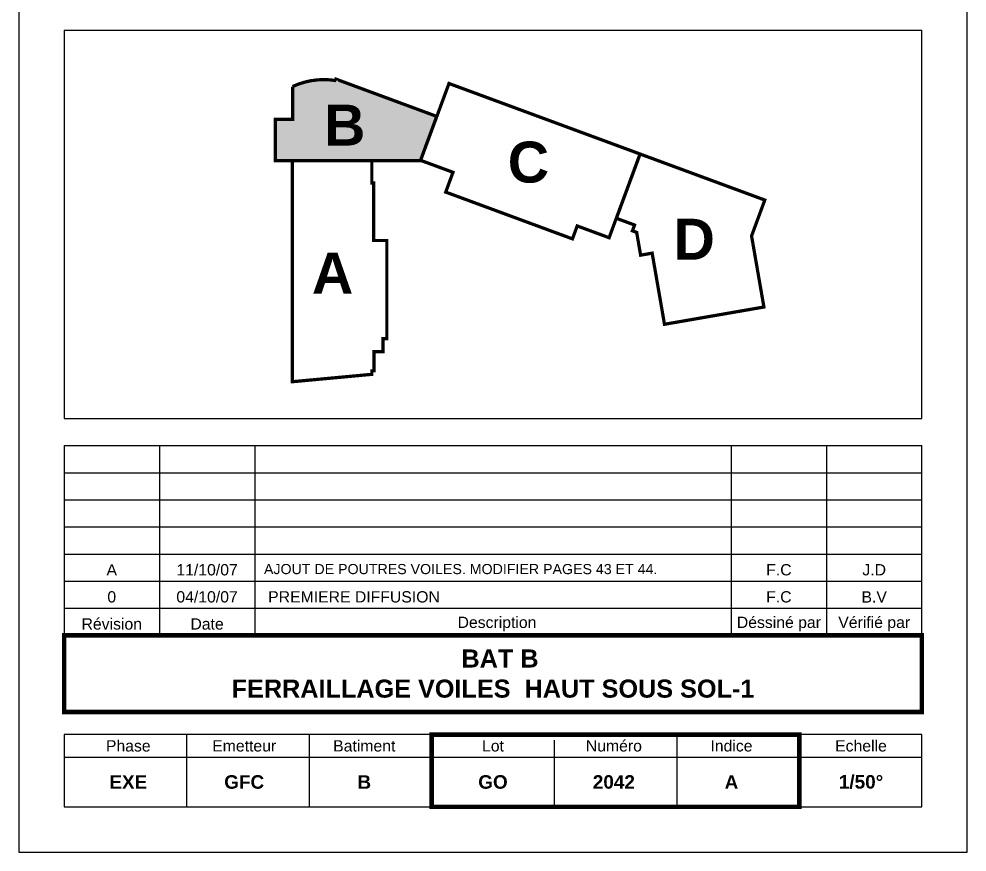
# Model space of a CAD drawing. Header units: millimetres. Extents: x -21776 to 63757, y -7870 to 8483.
# Drawn here: x -21775.6 to -21355.6, y 339.6 to 708.6 of the extents above; entities that cross this region are included whole.
import ezdxf

# ---------------------------------------------------------------- set-up
doc = ezdxf.new("R2010")
doc.units = ezdxf.units.MM
doc.styles.add('ARIAL', font='ARIAL.TTF')

msp = doc.modelspace()

# ---------------------------------------------------------------- hatches: boundary and pattern name
msp.add_hatch(color=253).paths.add_polyline_path([(-21590.56366379029, 665.4811620086921), (-21635.05154302537, 681.9301199825923), (-21635.05154302537, 681.3097964228036, 0.1530897502847319), (-21654.38786302532, 678.7140441986776), (-21654.38786302532, 664.2269211074126), (-21662.01788189792, 664.2269211074126), (-21662.01788189792, 645.8755611074121), (-21597.79818089206, 645.8755611074157)])

# ---------------------------------------------------------------- linework, layer by layer
at = {"color": 0}
for p, q in [((-21755.62876731834, 703.6362772673674), (-21375.62876731834, 703.6362772673674)), ((-21755.62876731834, 531.6362772673674), (-21375.62876731834, 531.6362772673674)), ((-21755.62876731834, 519.6362772673674), (-21375.62876731834, 519.6362772673674)), ((-21713.40876731834, 519.6362772673674), (-21713.40876731834, 435.6362772673674)), ((-21671.18876731834, 519.6362772673674), (-21671.18876731834, 435.6362772673674)), ((-21460.08876731834, 519.6362772673674), (-21460.08876731834, 435.6362772673674)), ((-21417.86876731834, 519.6362772673674), (-21417.86876731834, 435.6362772673674)), ((-21755.62876731834, 507.6362772673674), (-21375.62876731834, 507.6362772673674)), ((-21755.62876731834, 495.6362772673674), (-21375.62876731834, 495.6362772673674)), ((-21755.62876731834, 483.6362772673674), (-21375.62876731834, 483.6362772673674)), ((-21755.62876731834, 471.6362772673674), (-21375.62876731834, 471.6362772673674)), ((-21755.62876731834, 459.6362772673674), (-21375.62876731834, 459.6362772673674)), ((-21755.62876731834, 447.6362772673674), (-21375.62876731834, 447.6362772673674)), ((-21755.62876731834, 435.6362772673674), (-21375.62876731834, 435.6362772673674)), ((-21701.34276731834, 391.6362772673674), (-21701.34276731834, 359.6362772673674)), ((-21647.05676731834, 391.6362772673674), (-21647.05676731834, 359.6362772673674)), ((-21592.77076731834, 391.6362772673674), (-21592.77076731834, 359.6362772673674)), ((-21592.77076731834, 391.6362772673674), (-21592.77076731834, 359.6362772673674)), ((-21484.19876731834, 391.6362772673674), (-21484.19876731834, 359.6362772673674)), ((-21429.91276731834, 391.6362772673674), (-21429.91276731834, 359.6362772673674)), ((-21538.48476731834, 389.1908475265736), (-21538.48476731834, 359.6362772673674)), ((-21755.62876731834, 381.6362772673674), (-21375.62876731834, 381.6362772673674))]:
    msp.add_line(p, q, dxfattribs=at)
msp.add_lwpolyline([(-21355.62876731834, 339.6362772673674), (-21355.62876731834, 933.6362772673674), (-21775.62876731834, 933.6362772673674), (-21775.62876731834, 339.6362772673674)], close=True, dxfattribs=at)
for points in [[(-21755.62876731834, 703.6362772673674), (-21755.62876731834, 531.6362772673674)], [(-21375.62876731834, 531.6362772673674), (-21375.62876731834, 703.6362772673674)], [(-21755.62876731834, 401.6362772673674), (-21375.62876731834, 401.6362772673674), (-21375.62876731834, 519.6362772673674)], [(-21755.62876731834, 519.6362772673674), (-21755.62876731834, 401.6362772673674)], [(-21755.62876731834, 391.6362772673674), (-21755.62876731834, 359.6362772673674), (-21375.62876731834, 359.6362772673674), (-21375.62876731834, 391.6362772673674), (-21755.62876731834, 391.6362772673674)]]:
    msp.add_lwpolyline(points, dxfattribs=at)
at = {"const_width": 1.44, "elevation": 58.0608}
for points in [[(-21662.01788189792, 664.2269211074163), (-21662.01788189792, 645.8755611074157), (-21597.79818089206, 645.8755611074157), (-21590.56366379029, 665.4811620086912), (-21635.05154302537, 681.9301199825968), (-21635.05154302537, 681.3097964228073, 0.1530897502847319), (-21654.38786302532, 678.7140441986776), (-21654.38786302532, 678.7140441986776), (-21654.38786302532, 664.2269211074163)], [(-21662.01788189792, 664.2269211074126), (-21662.01788189792, 645.8755611074121), (-21597.79818089206, 645.8755611074157), (-21590.56366379029, 665.4811620086912), (-21635.05154302537, 681.9301199825932), (-21635.05154302537, 681.3097964228036, 0.1530897502847319), (-21654.38786302532, 678.7140441986776), (-21654.38786302532, 678.7140441986776), (-21654.38786302532, 664.2269211074126)]]:
    msp.add_lwpolyline(points, format="xyb", close=True, dxfattribs=at)
at = {"const_width": 1.44, "elevation": 57.2832}
msp.add_lwpolyline([(-21514.19009897871, 611.7460583988468), (-21500.50566471637, 648.8297346313811), (-21585.12939802077, 680.057164948088), (-21597.69215734358, 646.0131343083849), (-21583.34503014542, 640.71882859377), (-21586.58037643164, 631.9513098291427), (-21530.43204304088, 611.2317303460186), (-21528.31837169419, 616.9596035178147)], close=True, dxfattribs=at)
at = {"const_width": 1.44}
msp.add_lwpolyline([(-21489.65390506378, 573.3989101890911), (-21445.6133904549, 581.0445203663403), (-21451.07261774252, 612.4909547959905), (-21451.08148474807, 612.542030835506), (-21445.21924424293, 628.4282139777824), (-21500.45703038688, 648.8117878323465), (-21510.96488122046, 620.3363879187091), (-21502.91225674836, 617.3648483783254), (-21503.86343709709, 614.7872289156039), (-21501.97996200528, 614.0921982795626), (-21500.22960330846, 604.0097201031022), (-21495.12199935695, 604.8964206582568), (-21489.65390506378, 573.3989101890911)], dxfattribs=at)
msp.add_lwpolyline([(-21654.52438883339, 547.9571540382458), (-21619.31117721739, 551.2307236675406), (-21619.31117721739, 552.7065174997333), (-21618.35906302539, 552.7947757301918), (-21618.35906302539, 561.2467611074171), (-21614.34146302539, 561.2467611074171), (-21614.34146302539, 567.0010011074155), (-21612.65666302539, 567.0010011074155), (-21612.65666302539, 610.5206811074167), (-21618.51458302539, 610.5206811074167), (-21618.51458302539, 636.0000411074179), (-21619.31117721739, 636.0000411074179), (-21619.31117721739, 645.5308251074166), (-21619.31117721739, 645.8755611074157), (-21654.52438883339, 645.8755611074157)], close=True, dxfattribs=at)
at = {"ltscale": 2, "const_width": 2}
for points in [[(-21755.62876731834, 435.6362772673674), (-21375.62876731834, 435.6362772673674), (-21375.62876731834, 401.6362772673674), (-21755.62876731834, 401.6362772673674)], [(-21592.77076731834, 391.6362772673674), (-21429.91276731834, 391.6362772673674), (-21429.91276731834, 359.6362772673674), (-21592.77076731834, 359.6362772673674)]]:
    msp.add_lwpolyline(points, close=True, dxfattribs=at)

# ---------------------------------------------------------------- texts
at = {"char_height": 18.144, "width": 115.8685056538866, "attachment_point": 5, "style": 'ARIAL'}
for s, insert in [('{\\fArial|b1|i0|c0|p34;B}', (-21631.31060111092, 661.6128540438513)), ('{\\fArial|b1|i0|c0|p34;C}', (-21549.932300349, 645.1071441700151, -57.2832)), ('{\\fArial|b1|i0|c0|p34;D}', (-21476.4654158439, 611.0870861230687)), ('{\\fArial|b1|i0|c0|p34;A}', (-21636.69732775629, 596.0820653890514))]:
    msp.add_mtext(s, dxfattribs=dict(at, insert=insert))
at = {"color": 0, "style": 'ARIAL'}
for s, insert, char_height, width, attachment_point in [('A', (-21734.51876731834, 464.6362772673674), 5, 37.0294, 5), ('11/10/07', (-21692.29876731834, 464.6362772673674), 5, 37.0294, 5), ('AJOUT DE POUTRES VOILES. MODIFIER PAGES 43 ET 44.', (-21667.08551287255, 464.9443169837199), 4.5, 208.4355904569367, 4), ('F.C', (-21438.97876731834, 464.6362772673674), 5, 37.0294, 5), ('J.D', (-21396.75876731834, 464.6362772673674), 5, 37.0294, 5), ('0', (-21734.51876731834, 452.6362772673674), 5, 37.0294, 5), ('04/10/07', (-21692.29876731834, 452.6362772673674), 5, 37.0294, 5), ('PREMIERE DIFFUSION', (-21665.22755603099, 452.6362772673674), 5, 102.3433181082734, 4), ('F.C', (-21438.97876731834, 452.6362772673674), 5, 37.0294, 5), ('B.V', (-21396.75876731834, 452.6362772673674), 5, 37.0294, 5), ('Révision', (-21734.51876731834, 440.6362772673674), 5, 37.0294, 5), ('Date', (-21692.29876731834, 440.6362772673674), 5, 37.0294, 5), ('Description', (-21563.86229754326, 440.6362772673674), 5, 37.0294, 5), ('Déssiné par', (-21438.97876731834, 440.6362772673674), 5, 37.0294, 5), ('Vérifié par', (-21396.75876731834, 440.6362772673674), 5, 37.0294, 5), ('{\\fArial|b1|i0|c0|p34;  BAT B\\PFERRAILLAGE VOILES  HAUT SOUS SOL-1 }', (-21565.62876731834, 418.6362772673674), 8, 349.361, 5), ('Phase', (-21727.20646919421, 386.6362772673674), 5, 37.02946403481076, 5), ('Emetteur', (-21675.84609734046, 386.6362772673674), 5, 37.0294, 5), ('Batiment', (-21622.65764855146, 386.6362772673674), 5, 37.0294, 5), ('Lot', (-21565.63876731834, 386.6362772673674), 5, 37.0294, 5), ('Numéro', (-21512.08470538623, 386.6362772673674), 5, 37.0294, 5), ('Indice', (-21459.99310243781, 386.6362772673674), 5, 37.0294, 5), ('Echelle', (-21402.60860485596, 386.6362772673674), 5, 37.0294, 5), ('{\\fArial|b1|i0|c0|p34;1/50°}', (-21402.58860485596, 370.6362772673674), 6, 37.0294, 5), ('{\\fArial|b1|i0|c0|p34;EXE}', (-21727.20646919421, 370.6362772673674), 6, 37.0294, 5), ('{\\fArial|b1|i0|c0|p34;GFC}', (-21675.84609734046, 370.6362772673674), 6, 37.0294, 5), ('{\\fArial|b1|i0|c0|p34;B}', (-21622.65764855146, 370.6362772673674), 6, 37.0294, 5), ('{\\fArial|b1|i0|c0|p34;GO}', (-21565.63876731834, 370.6362772673674), 6, 37.0294, 5), ('{\\fArial|b1|i0|c0|p34;2042}', (-21512.08470538623, 370.6362772673674), 6, 37.0294, 5), ('{\\fArial|b1|i0|c0|p34;A}', (-21459.99310243781, 370.6362772673674), 6, 37.0294, 5)]:
    msp.add_mtext(s, dxfattribs=dict(at, insert=insert, char_height=char_height, width=width, attachment_point=attachment_point))

doc.saveas('drawing.dxf')
